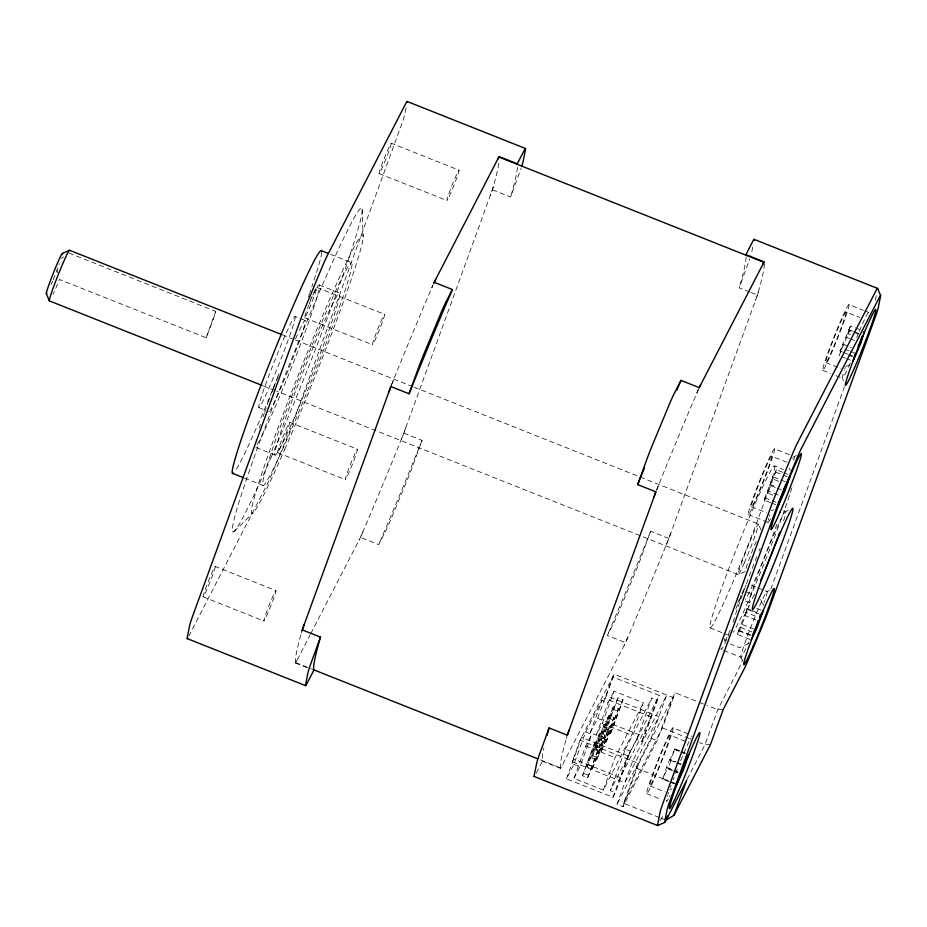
<?xml version="1.0" encoding="UTF-8"?>
<svg xmlns="http://www.w3.org/2000/svg" width="927" height="927" viewBox="0 0 927 927"><rect width="100%" height="100%" fill="white"/><g stroke="black" fill="none" stroke-linecap="round" stroke-linejoin="round"><path stroke-width="0.7" stroke-dasharray="4.63 3.48" d="M669.039 781.728L662.712 779.213L666.571 767.278L669.7 759.422L676.026 761.936M681.09 764.81L670.684 760.476L674.833 748.854L679.885 750.858M770.604 502.666L764.288 500.151L764.323 499.456L772.794 476.768L785.447 481.785M782.724 472.295L776.397 469.792L767.892 493.176L772.944 495.18M406.049 107.903L404.67 114.739A21.796 1.17 -68.3 0 1 401.449 124.739L294.485 418.598A21.796 1.17 -68.3 0 1 288.448 434.056L272.387 472.677A21.796 1.17 -68.3 0 1 267.08 484.52L188.702 636.351M752.747 247.15L751.646 252.619A21.796 1.17 -68.3 0 1 750.974 255.134M767.892 493.176L768.309 491.101L778.425 495.122M778.703 481.345L772.388 478.83L772.794 476.768M849.225 350.904L841.635 347.892L839.097 355.632L849.526 330.557L858.379 334.068M850.441 334.693L847.915 333.685L850.453 325.945L859.306 329.456M875.331 300.29L876.432 294.821M69.073 253.083L215.748 311.368L215.435 312.538A27.254 1.46 -68.3 0 1 207.242 335.041L206.142 337.752L59.467 279.467L57.914 283.268A27.254 1.46 -68.3 0 1 53.106 294.311M749.827 639.363L737.185 634.335L747.023 608.61L750.812 610.128M750.766 635.609L739.387 631.09L740.488 627.417L751.867 631.936M739.387 631.09L749.225 605.377L745.922 612.295L757.301 616.814M745.922 612.295L747.023 608.61M842.55 352.028L840.024 351.02L850.453 325.945M53.175 279.711L59.444 263.616M206.142 337.752L215.748 311.368M310.812 633.593L360.487 537.37A273.616 14.681 -68.3 0 0 403.824 433.141L492.399 189.792A273.616 14.681 -68.3 0 0 499.213 160.244M403.824 433.141L422.04 440.371L412.839 465.632A21.796 1.17 -68.3 0 1 406.802 481.09L390.742 519.699A21.796 1.17 -68.3 0 1 385.435 531.553L378.691 544.601L360.487 537.37M492.399 189.792L510.603 197.034L519.804 171.773A21.796 1.17 -68.3 0 0 520.986 168.436M668.865 538.46L650.65 531.229L641.461 556.478A21.796 1.17 -68.3 0 1 635.424 571.936L619.363 610.545A21.796 1.17 -68.3 0 1 614.045 622.399L607.312 635.447L625.516 642.689A273.616 14.681 -68.3 0 0 668.865 538.46L757.429 295.11A273.616 14.681 -68.3 0 0 764.323 264.241M749.63 292.005L739.225 287.88L748.413 262.619A21.796 1.17 -68.3 0 0 749.7 259.004M572.202 761.785L573.639 758.993L620.175 777.486L651.391 717.023L604.856 698.529L606.293 695.737L658.9 716.641L624.798 782.689L572.202 761.785L580.07 740.175L614.161 674.138L672.828 697.452L657.104 740.661L623.014 806.699L616.942 804.288L632.666 761.079L666.756 695.041L651.032 738.251L616.942 804.288M566.432 778.796L581.507 737.394L628.043 755.876L659.248 695.412L612.724 676.93L597.648 718.332L590.209 732.747L596.27 735.169L602.272 723.535L614.068 691.125L643.408 702.782L631.611 735.192L603.28 790.071L573.94 778.413L585.737 746.015L591.739 734.381L585.667 731.971L573.883 764.381L566.432 778.796L612.967 797.29L615.366 792.643L630.441 751.229L625.377 749.213L610.314 790.627L615.366 792.643M590.209 732.747L602.005 700.348L608.066 702.759L614.068 691.125M573.94 778.413L579.943 766.791L591.739 734.381M606.293 695.737L614.161 674.138M596.27 735.169L608.066 702.759M582.504 775.748L595.169 741.913L600.232 743.918L588.761 775.424L587.556 777.753L582.504 775.748L595.169 741.913M587.069 766.907L599.734 733.072L604.786 735.088L593.326 766.594L592.121 768.923L587.069 766.907L599.734 733.072M591.623 758.066L604.3 724.242L591.623 758.066L596.687 760.082L609.352 726.247L596.687 760.082M596.188 749.236L608.854 715.401L613.917 717.405L602.446 748.923L601.241 751.241L596.188 749.236L608.854 715.401M600.754 740.395L613.419 706.559L618.471 708.576L607.011 740.082L605.806 742.411L600.754 740.395L613.419 706.559M587.556 777.753L600.232 743.918M605.308 731.565L617.985 697.73L623.037 699.734L611.565 731.241L610.372 733.57L605.308 731.565L617.985 697.73M592.121 768.923L604.786 735.088M601.241 751.241L613.917 717.405M605.806 742.411L618.471 708.576M610.372 733.57L623.037 699.734M603.28 790.071L615.076 757.672L643.408 702.782M612.967 797.29L628.043 755.876M636.722 739.468L651.797 698.054L656.849 700.07L641.774 741.473L636.722 739.468L610.314 790.627M641.774 741.473L644.184 736.826L659.248 695.412M659.41 817.498L623.558 803.257L636.339 768.147L675.227 692.793L705.771 704.937M623.014 806.699L638.738 763.489L580.07 740.175M623.558 803.257L662.457 727.904L675.227 692.793M770.812 589.19L844.59 386.489M670.974 760.789L667.846 768.645L672.898 770.661M674.833 748.854L670.001 759.734L675.053 761.751M776.397 469.792L772.388 478.83M764.288 500.151L768.309 491.101M737.185 634.335L740.488 627.417M672.608 770.337L667.544 768.332L662.712 779.213M307.289 667.741L295.586 663.095L310.221 634.752M536.281 773.037L542.411 761.183A273.616 14.681 -68.3 0 1 543.882 747.904M542.411 761.183L560.615 768.413L625.516 642.689M585.667 731.971L602.005 700.348M625.377 749.213L651.797 698.054M847.915 333.685L849.526 330.557M840.024 351.02L841.635 347.892M660.395 820.719L663.686 814.346M687.139 779.271L704.937 744.787L717.718 709.676L737.463 671.438A21.796 1.17 -68.3 0 0 742.77 659.595M234.056 531.588L253.048 512.886M61.321 258.471L63.534 256.93M845.737 366.536L849.283 364.995M771.299 510.719L773.663 509.688M788.101 510.383L785.737 511.414L783.211 510.406M745.343 571.53L738.251 574.624L276.756 391.24M748.889 643.547L739.433 647.672L730.58 644.149M669.734 789.792L672.098 788.761M794.138 456.594L796.49 455.574M767 591.472L769.352 590.453M723.211 709.514L717.718 709.676L707.092 705.459M710.441 744.624L704.937 744.787L699.63 742.678M848.97 304.601A35.423 1.9 -68.3 0 1 830.522 355.273A35.423 1.9 -68.3 0 1 828.043 352.608A35.423 1.9 -68.3 0 1 848.97 304.601L863.431 310.348M864.752 310.869L868.692 312.445M846.015 311.97A27.254 1.46 -68.3 0 1 831.832 350.951A27.254 1.46 -68.3 0 1 829.92 348.9A27.254 1.46 -68.3 0 1 846.015 311.97L859.932 317.498M391.24 143.233A16.35 0.881 -68.3 0 1 382.735 166.628A16.35 0.881 -68.3 0 1 381.588 165.388A16.35 0.881 -68.3 0 1 391.24 143.233L459.016 170.162A16.35 0.881 -68.3 0 1 450.51 193.558A16.35 0.881 -68.3 0 1 449.363 192.329A16.35 0.881 -68.3 0 1 459.016 170.162M848.587 329.548L852.388 331.055M853.651 331.565L858.703 333.569M750.928 292.526L757.429 295.11M846.977 337.544L849.514 338.552M850.777 339.05L854.567 340.557M842.573 344.033L851.415 347.544M850.488 351.414L854.288 352.92M843.813 352.527L847.614 354.033M848.877 354.543L852.666 356.049M848.553 355.041L852.342 356.547M841.623 356.64L845.424 358.146M846.687 358.656L850.476 360.163M379.131 173.604L446.907 200.533M825.83 362.573L840.998 368.598M822.724 370.394L830.615 373.523M835.876 375.62L842.446 378.228L843.454 380.591M330.615 254.334L351.715 262.723A119.907 6.431 -68.3 0 1 289.294 434.242A119.907 6.431 -68.3 0 1 280.893 425.226A119.907 6.431 -68.3 0 1 351.715 262.723M774.532 448.784A35.423 1.9 -68.3 0 1 756.096 499.456A35.423 1.9 -68.3 0 1 753.605 496.791A35.423 1.9 -68.3 0 1 774.532 448.784L790.314 455.053M771.588 456.154A27.254 1.46 -68.3 0 1 757.405 495.134A27.254 1.46 -68.3 0 1 755.493 493.083A27.254 1.46 -68.3 0 1 771.588 456.154L786.756 462.179M319.375 285.053L339.606 293.083A87.208 4.681 -68.3 0 1 294.207 417.822A87.208 4.681 -68.3 0 1 288.088 411.264A87.208 4.681 -68.3 0 1 339.606 293.083M774.578 465.933A87.208 4.681 -68.3 0 1 729.178 590.673A87.208 4.681 -68.3 0 1 723.072 584.114A87.208 4.681 -68.3 0 1 774.578 465.933L783.431 469.456M783.987 472.805L787.776 474.311M316.814 287.416L384.589 314.346A16.35 0.881 -68.3 0 1 376.072 337.741A16.35 0.881 -68.3 0 1 374.925 336.513A16.35 0.881 -68.3 0 1 384.589 314.346M775.922 472.179L782.237 474.694M783.512 475.192L787.301 476.698M769.677 484.265L776.003 486.768M771.009 485.678L776.061 487.695M777.324 488.193L782.388 490.198M764.763 497.764L776.142 502.283M771.878 503.164L775.667 504.67M304.705 317.776L372.48 344.717M295.122 316.455A49.05 2.63 -68.3 0 1 269.583 386.617A49.05 2.63 -68.3 0 1 266.153 382.932A49.05 2.63 -68.3 0 1 295.122 316.455L298.923 317.961M300.186 318.459L305.238 320.475M751.391 506.756L766.571 512.782M748.286 514.578L768.019 522.411M282.144 334.751L294.253 339.56M295.597 340.093L412.654 386.605M413.998 387.15L758.448 524.022L760.963 529.943M263.303 385.887L275.412 390.707M751.345 585.238L756.606 587.324M757.915 587.845L767.127 591.507M746.977 592.04L754.566 595.053M258.784 407.544L265.11 410.058M745.598 600.997L749.398 602.504L750.905 606.061M289.676 422.295A16.35 0.881 -68.3 0 1 281.159 445.69A16.35 0.881 -68.3 0 1 280.012 444.462A16.35 0.881 -68.3 0 1 289.676 422.295L357.451 449.236A16.35 0.881 -68.3 0 1 348.934 472.619A16.35 0.881 -68.3 0 1 347.787 471.391A16.35 0.881 -68.3 0 1 357.451 449.236M756.814 608.39L761.867 610.395M752.075 610.626L758.402 613.141M747.95 609.618L759.34 614.137M744.138 615.238L756.78 620.267M742.272 624.474L753.651 628.993M738.448 630.082L751.102 635.111M277.555 452.666L345.331 479.595M256.026 447.498L274.995 455.03M709.978 627.88L722.62 632.909M723.883 633.408L727.672 634.914M723.778 650.499L740.87 657.301L742.898 662.017M244.415 478.054L262.886 485.4M672.967 727.846A35.423 1.9 -68.3 0 1 654.52 778.529A35.423 1.9 -68.3 0 1 652.04 775.864A35.423 1.9 -68.3 0 1 672.967 727.846L691.38 735.169M662.457 727.904L690.337 738.981M612.214 708.888L617.278 710.905M670.012 735.215A27.254 1.46 -68.3 0 1 655.829 774.196A27.254 1.46 -68.3 0 1 653.917 772.145A27.254 1.46 -68.3 0 1 670.012 735.215L685.192 741.241M607.66 717.73L612.712 719.734M651.032 738.251L657.104 740.661M681.148 751.368L686.212 753.373M215.238 566.478A16.35 0.881 -68.3 0 1 206.733 589.873A16.35 0.881 -68.3 0 1 205.585 588.645A16.35 0.881 -68.3 0 1 215.238 566.478L275.933 590.603A16.35 0.881 -68.3 0 1 267.428 613.987A16.35 0.881 -68.3 0 1 266.281 612.759A16.35 0.881 -68.3 0 1 275.933 590.603M597.648 718.332L644.184 736.826M674.45 749.19L684.566 753.211M674.798 749.549L679.85 751.565M681.113 752.064L684.914 753.57M602.272 723.535L631.611 735.192M603.095 726.559L608.147 728.576M606.513 729.236L611.565 731.241M677.289 762.434L681.078 763.941M598.529 735.401L603.593 737.405M601.947 738.066L607.011 740.082M666.571 767.278L672.886 769.792M674.149 770.291L677.95 771.797M673.871 770.847L677.66 772.353M674.161 771.16L677.961 772.666M593.975 744.242L599.027 746.247M597.394 746.907L602.446 748.923M585.737 746.015L615.076 757.672M662.747 778.518L669.074 781.032M670.337 781.531L674.126 783.037M636.339 768.147L668.205 780.812M673.512 782.921L677.498 784.497M670.302 782.237L674.091 783.744M203.129 596.849L263.824 620.963M592.828 755.748L597.88 757.753M649.827 785.818L664.995 791.855M588.263 764.578L593.326 766.594M573.883 764.381L579.943 766.791M646.722 793.639L661.183 799.387M583.697 773.419L588.761 775.424M295.493 662.55L311.634 668.97M540.337 759.85L560.522 767.869A21.796 1.17 -68.3 0 0 562.052 765.632M660.731 818.02L666.038 820.14M789.283 468.112L790.291 470.476M760.627 599.433L763.651 606.548M57.103 270.058L57.775 272.747M362.121 208.934L363.141 236.93M299.421 330.371A49.05 2.63 -68.3 0 1 297.382 346.431A49.05 2.63 -68.3 0 1 270.035 410.568M269.317 411.461A49.05 2.63 -68.3 0 1 268.807 411.333M295.516 338.946A49.05 2.63 -68.3 0 1 298.517 332.306M313.28 294.01A87.208 4.681 -68.3 0 1 302.689 338.529A87.208 4.681 -68.3 0 1 256.779 445.215M259.293 427.961A87.208 4.681 -68.3 0 1 260.452 424.404M263.117 416.559A87.208 4.681 -68.3 0 1 264.23 413.396M264.601 412.306A87.208 4.681 -68.3 0 1 267.857 403.233M268.297 402.051A87.208 4.681 -68.3 0 1 270.985 394.751M271.912 392.26A87.208 4.681 -68.3 0 1 273.349 388.459M273.824 387.185A87.208 4.681 -68.3 0 1 276.802 379.41M277.312 378.1A87.208 4.681 -68.3 0 1 279.351 372.839M310.557 299.479A87.208 4.681 -68.3 0 1 311.97 296.594M321.623 252.295A119.907 6.431 -68.3 0 1 311.796 286.953M310.672 290.244A119.907 6.431 -68.3 0 1 309.885 292.503M309.491 293.65A119.907 6.431 -68.3 0 1 308.262 297.161M277.915 376.895A119.907 6.431 -68.3 0 1 273.048 388.83M272.075 391.182A119.907 6.431 -68.3 0 1 235.307 470.893M313.917 292.793A16.35 0.881 -68.3 0 1 315.064 293.65A16.35 0.881 -68.3 0 1 305.551 316.663A16.35 0.881 -68.3 0 1 308.923 304.867M309.305 303.882A16.35 0.881 -68.3 0 1 311.287 298.946M311.681 297.984A16.35 0.881 -68.3 0 1 312.075 297.046M312.839 295.25A16.35 0.881 -68.3 0 1 313.21 294.392M295.586 663.095A273.616 14.681 -68.3 0 1 302.26 629.885M391.356 385.226A273.616 14.681 -68.3 0 1 433.118 284.763M517.44 167.231A273.616 14.681 -68.3 0 1 510.603 197.034M422.04 440.371A273.616 14.681 -68.3 0 1 378.691 544.601M745.737 648.749A35.423 1.9 -68.3 0 1 743.35 647.614A35.423 1.9 -68.3 0 1 761.334 602.075A35.423 1.9 -68.3 0 1 765.285 599.236M764.81 600.684A35.423 1.9 -68.3 0 1 764.288 602.226M763.732 603.871A35.423 1.9 -68.3 0 1 763.13 605.598M748.68 642.179A35.423 1.9 -68.3 0 1 747.904 643.952M728.946 634.346A35.423 1.9 -68.3 0 1 728.17 636.119M726.698 639.41A35.423 1.9 -68.3 0 1 721.229 647.938M737.973 602.55A35.423 1.9 -68.3 0 1 739.595 598.784M740.372 597.011A35.423 1.9 -68.3 0 1 741.125 595.319M741.843 593.72A35.423 1.9 -68.3 0 1 746.235 584.914M560.615 768.413A273.616 14.681 -68.3 0 1 566.918 736.501M656.397 490.545A273.616 14.681 -68.3 0 1 698.68 388.842M746.108 256.999A273.616 14.681 -68.3 0 1 739.225 287.88M650.65 531.229A273.616 14.681 -68.3 0 1 607.312 635.447M670.024 795.621A35.423 1.9 -68.3 0 1 669.456 796.791M668.425 798.761A35.423 1.9 -68.3 0 1 666.895 798.39M667.486 796.305A35.423 1.9 -68.3 0 1 667.857 795.076M668.286 793.744A35.423 1.9 -68.3 0 1 668.749 792.295M670.441 787.394A35.423 1.9 -68.3 0 1 671.078 785.575M673.222 779.746A35.423 1.9 -68.3 0 1 673.987 777.695M675.598 773.489A35.423 1.9 -68.3 0 1 678.135 767.046M680.719 760.661A35.423 1.9 -68.3 0 1 689.676 740.372M690.209 739.329A35.423 1.9 -68.3 0 1 690.708 738.402M691.53 736.942A35.423 1.9 -68.3 0 1 691.866 736.409M776.768 524.253A49.05 2.63 -68.3 0 1 745.47 599.491M754.358 594.392A49.05 2.63 -68.3 0 1 753.651 586.664A49.05 2.63 -68.3 0 1 777.95 525.574A49.05 2.63 -68.3 0 1 783.593 520.87M793.732 456.953A35.423 1.9 -68.3 0 1 793.222 461.797M770.488 518.772A35.423 1.9 -68.3 0 1 767.985 521.484M768.251 520.174A35.423 1.9 -68.3 0 1 768.738 518.344M769.433 516.015A35.423 1.9 -68.3 0 1 769.85 514.682M792.712 458.541A35.423 1.9 -68.3 0 1 793.106 457.868M859.271 331.321A35.423 1.9 -68.3 0 1 868.622 313.963M850.244 363.117A35.423 1.9 -68.3 0 1 847.301 369.688M846.652 371.078A35.423 1.9 -68.3 0 1 844.288 370.499M844.752 369.05A35.423 1.9 -68.3 0 1 845.273 367.509M856.722 337.405A35.423 1.9 -68.3 0 1 858.425 333.303M791.901 487.88A87.208 4.681 -68.3 0 1 762.782 566.826A87.208 4.681 -68.3 0 1 733.361 632.341M733.118 622.017A87.208 4.681 -68.3 0 1 757.938 553.79M758.981 551.159A87.208 4.681 -68.3 0 1 760.036 548.541M52.654 280.951A21.75 1.17 -68.3 0 1 51.147 284.485M745.992 568.355A21.75 1.17 -68.3 0 1 756.675 540.418M730.256 630.012A27.254 1.46 -68.3 0 1 724.254 641.635M724.311 640.476A27.254 1.46 -68.3 0 1 724.74 638.773M735.899 608.645A27.254 1.46 -68.3 0 1 743.813 591.588M493.28 186.698A21.796 1.17 -68.3 0 1 490.441 195.168M405.783 427.764A21.796 1.17 -68.3 0 1 401.298 439.421M362.863 531.866A21.796 1.17 -68.3 0 1 359.05 540.151M297.011 660.314A21.796 1.17 -68.3 0 1 295.446 662.434M431.808 287.81A21.796 1.17 -68.3 0 1 432.793 285.551M391.773 384.253A21.796 1.17 -68.3 0 1 393.361 380.255M301.379 632.979A21.796 1.17 -68.3 0 1 301.808 631.542M566.409 738.298A21.796 1.17 -68.3 0 1 566.837 736.861M627.892 637.185A21.796 1.17 -68.3 0 1 624.08 645.459M670.824 533.083A21.796 1.17 -68.3 0 1 666.328 544.74M758.321 292.017A21.796 1.17 -68.3 0 1 755.47 300.487M696.837 393.129A21.796 1.17 -68.3 0 1 698.286 389.815M656.803 489.572A21.796 1.17 -68.3 0 1 658.402 485.574M284.798 449.282A149.884 8.042 -68.3 0 0 362.828 234.89A149.884 8.042 -68.3 0 0 274.288 438.007A149.884 8.042 -68.3 0 0 284.798 449.282M270.997 457.567A174.415 9.363 -68.3 0 0 361.797 208.1A174.415 9.363 -68.3 0 0 258.772 444.462A174.415 9.363 -68.3 0 0 270.997 457.567M744.254 563.002A27.254 1.46 -68.3 0 0 758.448 524.022A27.254 1.46 -68.3 0 0 742.342 560.951A27.254 1.46 -68.3 0 0 744.254 563.002"/><path stroke-width="1.39" d="M676.664 784.045L676.629 784.74L683.338 770.267L688.738 754.381L685.644 761.519M778.228 504.983L778.68 503.291M756.942 624.45L758.043 620.766M680.766 773.13L677.116 782.909M320.475 637.116L311.287 662.365A21.796 1.17 -68.3 0 0 308.054 672.376L305.574 684.682A21.796 1.17 -68.3 0 0 307.057 683.384L313.789 670.325A273.616 14.681 -68.3 0 1 320.475 637.116L302.26 629.885L390.835 386.536L409.05 393.766A273.616 14.681 -68.3 0 1 452.388 289.537L434.172 282.306L499.085 156.582L517.289 163.812L524.022 150.765A21.796 1.17 -68.3 0 1 525.505 149.456L523.025 161.773A21.796 1.17 -68.3 0 1 521.646 166.478M409.05 393.766L418.239 368.517A21.796 1.17 -68.3 0 1 424.276 353.06L440.337 314.438A21.796 1.17 -68.3 0 1 445.655 302.584L452.388 289.537M754.114 240.302A21.796 1.17 -68.3 0 0 752.643 241.611L745.911 254.658L764.115 261.889L699.213 387.625L680.997 380.383L674.265 393.43A21.796 1.17 -68.3 0 0 668.946 405.284L652.898 443.906A21.796 1.17 -68.3 0 0 646.849 459.363L637.66 484.612L655.864 491.843L567.301 735.192L549.085 727.962L539.896 753.211A21.796 1.17 -68.3 0 0 536.675 763.222L534.195 775.528A21.796 1.17 -68.3 0 0 534.473 776.258M783.176 491.855L779.213 501.994M667.521 816.084L666.038 820.14L673.941 815.32L710.441 744.624L723.211 709.514L744.404 668.46A16.35 0.881 -68.3 0 0 747.753 660.997L764.636 620.395A16.35 0.881 -68.3 0 0 768.367 610.835L876.027 315.053A16.35 0.881 -68.3 0 0 878.02 308.865L880.627 295.922A16.35 0.881 -68.3 0 0 879.7 296.733L800.847 449.479A16.35 0.881 -68.3 0 0 797.498 456.941L780.615 497.532A16.35 0.881 -68.3 0 0 776.884 507.104L669.224 802.886A16.35 0.881 -68.3 0 0 667.231 809.074L664.624 822.017A16.35 0.881 -68.3 0 0 665.551 821.195L686.722 780.21L673.941 815.32M860.731 339.919L862.064 336.292M756.525 625.528L752.365 635.609M783.593 489.792L785.181 485.887M778.193 505.678L784.914 491.206L790.314 475.319L786.293 484.357M858.089 346.431L860.291 341.136M751.09 639.862L756.189 630.001L763.13 610.905L759.827 617.822L760.928 614.137L759.572 617.173M685.065 762.77L683.605 764.949M854.474 355.505L855.551 353.419L853.002 361.159L860.893 343.071L864.37 331.46L863.605 332.816M62.468 253.372L69.56 250.278L280.8 334.218M664.694 822.469L657.637 825.528L534.149 776.467M407.196 101.495L525.551 148.529M754.161 239.375L877.579 288.413L880.615 295.481M499.178 157.126L764.207 262.445M321.368 250.661L327.973 253.291M46.35 293.766L49.374 300.881L261.959 385.354M232.538 473.338L243.094 477.532M312.978 669.503L537.648 758.784M187.173 638.587L305.528 685.621M233.546 473.071A119.907 6.431 -68.3 0 1 270.649 360.441A119.907 6.431 -68.3 0 1 321.599 251.24M187.683 638.147A21.796 1.17 -68.3 0 1 187.219 637.649L189.699 625.343A21.796 1.17 -68.3 0 1 192.932 615.343L299.885 321.484A21.796 1.17 -68.3 0 1 305.922 306.026L321.982 267.405A21.796 1.17 -68.3 0 1 327.301 255.562L405.678 103.731A21.796 1.17 -68.3 0 1 407.15 102.433M546.988 735.435A273.616 14.681 -68.3 0 1 549.085 727.962M637.66 484.612A273.616 14.681 -68.3 0 1 644.497 467.683M676.745 390.29A273.616 14.681 -68.3 0 1 680.997 380.383M658.274 824.74A21.796 1.17 -68.3 0 1 657.602 824.567L660.082 812.261A21.796 1.17 -68.3 0 1 663.303 802.261L770.267 508.402A21.796 1.17 -68.3 0 1 776.305 492.944L792.365 454.323A21.796 1.17 -68.3 0 1 797.672 442.48L876.05 290.649A21.796 1.17 -68.3 0 1 877.533 289.351M779.769 532.168A49.05 2.63 -68.3 0 1 778.367 536.026M777.938 537.208A49.05 2.63 -68.3 0 1 760.685 580.464M49.374 300.881A27.254 1.46 -68.3 0 1 58.366 274.392A27.254 1.46 -68.3 0 1 69.56 250.278M46.848 293.326A21.75 1.17 -68.3 0 1 53.523 272.619A21.75 1.17 -68.3 0 1 62.422 254.299M302.063 630.719A21.796 1.17 -68.3 0 1 304.218 624.497M388.877 391.912A21.796 1.17 -68.3 0 1 391.264 385.586M433.709 283.511A21.796 1.17 -68.3 0 1 435.609 279.525M497.648 159.363A21.796 1.17 -68.3 0 1 499.213 157.231M567.394 735.146A21.796 1.17 -68.3 0 1 569.259 729.816M653.906 497.231A21.796 1.17 -68.3 0 1 655.783 492.214M762.678 264.67A21.796 1.17 -68.3 0 1 764.242 262.55M699.167 387.892A21.796 1.17 -68.3 0 1 700.65 384.844M764.439 586.351A54.554 2.932 -68.3 0 0 792.828 508.32A54.554 2.932 -68.3 0 0 760.615 582.249A54.554 2.932 -68.3 0 0 764.439 586.351M854.485 367.857A40.881 2.19 -68.3 0 0 875.772 309.386A40.881 2.19 -68.3 0 0 851.623 364.786A40.881 2.19 -68.3 0 0 854.485 367.857M780.059 512.04A40.881 2.19 -68.3 0 0 801.345 453.57A40.881 2.19 -68.3 0 0 777.197 508.969A40.881 2.19 -68.3 0 0 780.059 512.04M678.483 791.113A40.881 2.19 -68.3 0 0 699.769 732.631A40.881 2.19 -68.3 0 0 675.621 788.031A40.881 2.19 -68.3 0 0 678.483 791.113M752.921 646.93A40.881 2.19 -68.3 0 0 774.196 588.448A40.881 2.19 -68.3 0 0 750.047 643.848A40.881 2.19 -68.3 0 0 752.921 646.93"/></g></svg>
